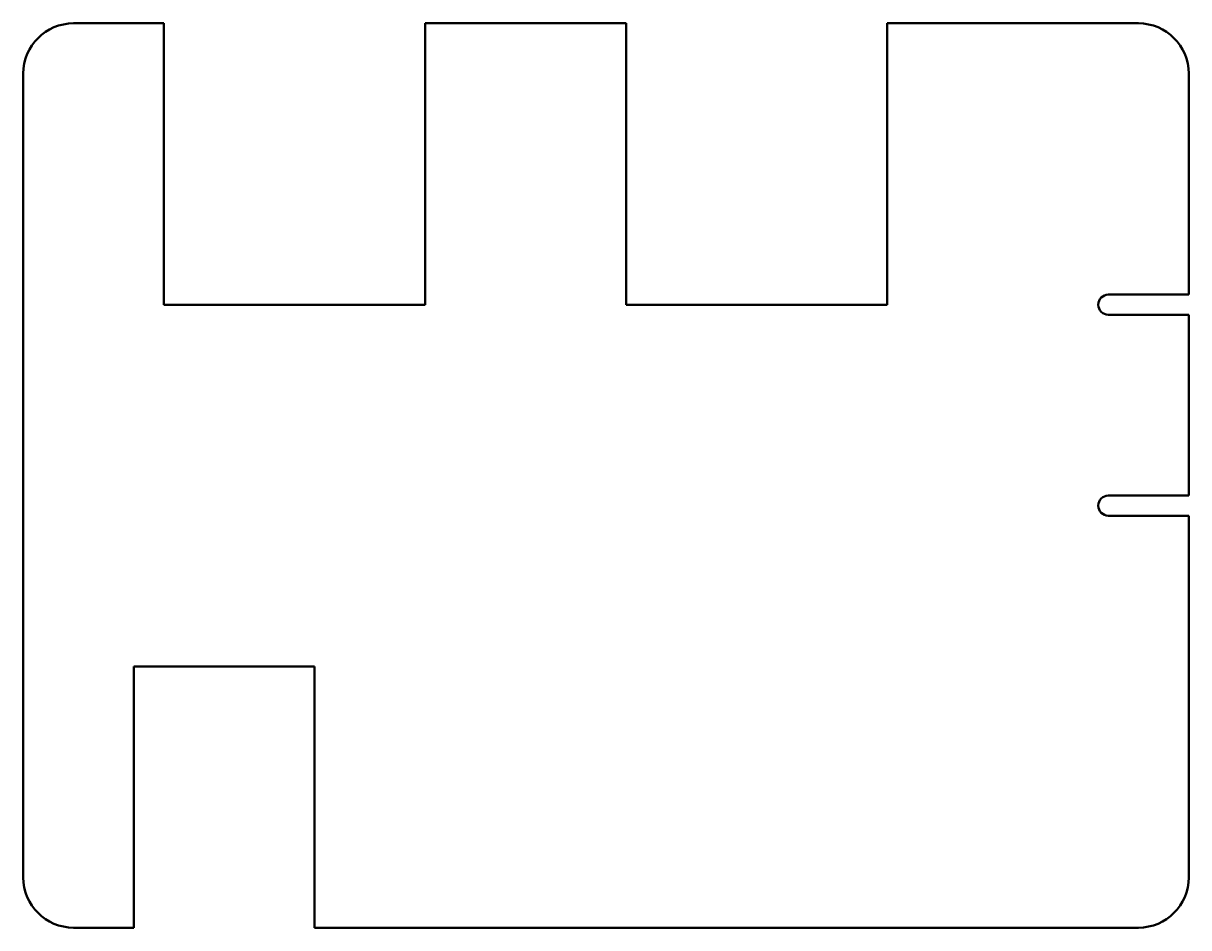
# Model space of a CAD drawing. Header units: millimetres. Extents: x 174.9 to 232.9, y 146.8 to 191.8.
import ezdxf

# ---------------------------------------------------------------- set-up
doc = ezdxf.new("R2010")
doc.units = ezdxf.units.MM
doc.header["$LTSCALE"] = 0.75
doc.layers.add('Visible', color=7, linetype='Continuous', lineweight=50)

msp = doc.modelspace()

# ---------------------------------------------------------------- linework, layer by layer
at = {"layer": 'Visible'}
for p, q in [((181.875349, 191.826978), (177.375349, 191.826978)), ((181.875349, 177.826978), (181.875349, 191.826978)), ((194.875348, 191.826978), (194.875348, 177.826978)), ((204.875348, 191.826978), (194.875348, 191.826978)), ((204.875348, 177.826978), (204.875348, 191.826978)), ((217.875348, 191.826978), (217.875348, 177.826978)), ((230.375348, 191.826978), (217.875348, 191.826978)), ((174.875349, 189.326978), (174.875349, 149.326978)), ((232.875348, 178.326978), (232.875348, 189.326978)), ((228.875348, 178.326978), (232.875348, 178.326978)), ((194.875348, 177.826978), (181.875349, 177.826978)), ((217.875348, 177.826978), (204.875348, 177.826978)), ((232.875348, 177.326978), (228.875348, 177.326978)), ((232.875348, 168.326978), (232.875348, 177.326978)), ((228.875348, 168.326978), (232.375348, 168.326978)), ((232.375348, 168.326978), (232.875348, 168.326978)), ((232.875348, 167.326978), (228.875348, 167.326978)), ((232.875348, 149.326978), (232.875348, 167.326978)), ((180.375349, 159.826978), (189.375349, 159.826978)), ((180.375349, 146.826978), (180.375349, 159.826978)), ((189.375349, 159.826978), (189.375349, 146.826978)), ((177.375349, 146.826978), (180.375349, 146.826978)), ((189.375349, 146.826978), (230.375348, 146.826978))]:
    msp.add_line(p, q, dxfattribs=at)
for centre, start, end in [((177.375349, 189.326978), 90, 180), ((230.375348, 189.326978), 0, 90), ((177.375349, 149.326978), 180, 270), ((230.375348, 149.326978), 270, 0)]:
    msp.add_arc(centre, 2.5, start, end, dxfattribs=at)
at = {"layer": 'Visible', "extrusion": (0, 0, -1)}
for centre in [(-228.875348, 177.826978), (-228.875348, 167.826978)]:
    msp.add_arc(centre, 0.5, 270, 90, dxfattribs=at)

doc.saveas('drawing.dxf')
